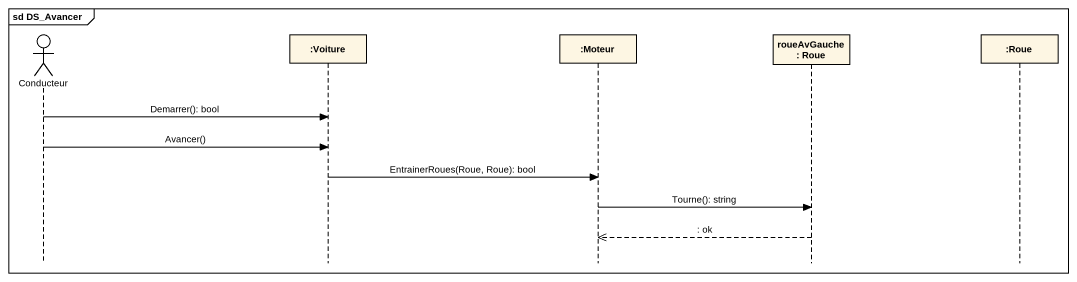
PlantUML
@startuml
mainframe sd DS_Avancer
hide footbox
actor Conducteur
participant ":Voiture" as Voiture
participant ":Moteur" as Moteur
participant "roueAvGauche : Roue" as roueAvGauche
participant ":Roue" as Roue

Conducteur -> Voiture : Demarrer(): bool
Conducteur -> Voiture : Avancer()
Voiture -> Moteur : EntrainerRoues(Roue, Roue): bool
Moteur -> roueAvGauche : Tourne(): string
roueAvGauche -->> Moteur : : ok
@enduml
